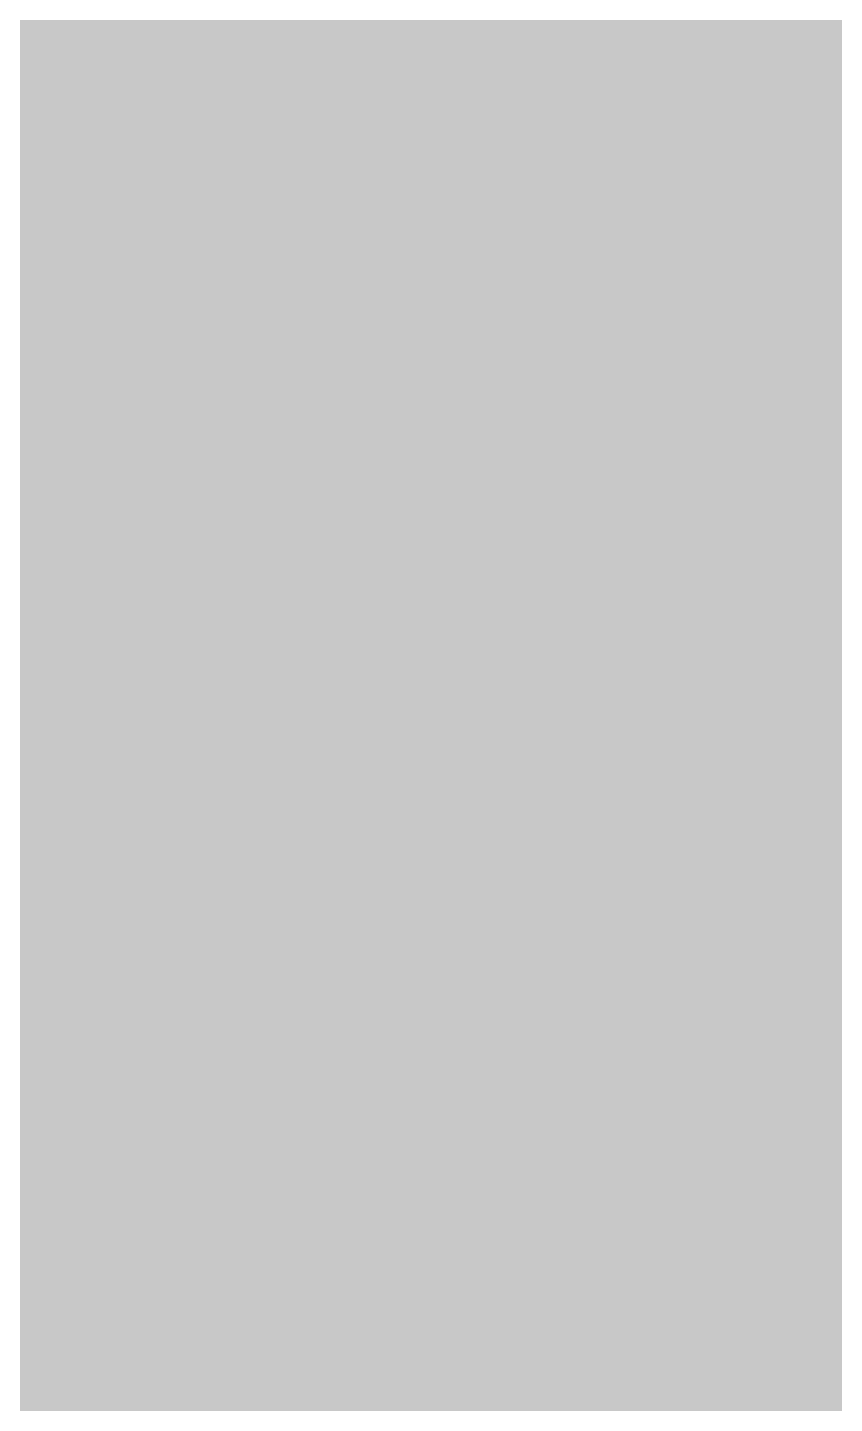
# Model space of a CAD drawing. Header units: millimetres. Extents: x 0 to 212, y 0 to 159.
# Drawn here: x 149.67 to 165.19, y 111.66 to 138.11 of the extents above; entities that cross this region are included whole.
import ezdxf

# ---------------------------------------------------------------- set-up
doc = ezdxf.new("R2010")
doc.units = ezdxf.units.MM

msp = doc.modelspace()

# ---------------------------------------------------------------- hatches: boundary and pattern name
for color, points in [(254, [(14.1633, 0.0536), (13.9878, 0.0533), (13.8125, 0.0559), (13.6373, 0.061), (13.462, 0.0686), (13.2893, 0.0787), (13.114, 0.0914), (12.9413, 0.1041), (12.7686, 0.1219), (12.5959, 0.1397), (12.4231, 0.16), (12.2504, 0.1829), (12.0777, 0.2057), (11.9075, 0.2337), (11.7373, 0.2616), (11.5672, 0.2921), (11.397, 0.3251), (11.2268, 0.3607), (11.0592, 0.3988), (10.8915, 0.4369), (10.7239, 0.4775), (10.5562, 0.5207), (10.3886, 0.5664), (10.2235, 0.6121), (10.0584, 0.6629), (9.8933, 0.7137), (9.7307, 0.7671), (9.5682, 0.8204), (9.4056, 0.8788), (9.2431, 0.9373), (9.083, 0.9982), (8.923, 1.0617), (8.763, 1.1252), (8.6055, 1.1938), (8.4455, 1.2624), (8.2906, 1.331), (8.1331, 1.4046), (7.9781, 1.4783), (7.8232, 1.5545), (7.6708, 1.6332), (7.5184, 1.7145), (7.366, 1.7958), (7.2161, 1.8796), (7.0663, 1.966), (6.919, 2.0523), (6.7716, 2.1438), (6.6243, 2.2352), (6.4795, 2.3266), (6.3348, 2.4232), (6.19, 2.5197), (6.0477, 2.6187), (5.908, 2.7178), (5.7683, 2.8194), (5.6286, 2.9235), (5.4915, 3.0302), (5.3543, 3.1369), (5.2197, 3.2461), (5.0851, 3.3579), (4.953, 3.4722), (4.8209, 3.5865), (4.6914, 3.7033), (4.5644, 3.8202), (4.4348, 3.9395), (4.3104, 4.0615), (4.1859, 4.1859), (4.0615, 4.3104), (3.9395, 4.4348), (3.8202, 4.5618), (3.7033, 4.6914), (3.5865, 4.8209), (3.4722, 4.953), (3.3579, 5.0851), (3.2487, 5.2197), (3.1369, 5.3543), (3.0302, 5.4915), (2.9235, 5.6286), (2.8194, 5.7683), (2.7178, 5.908), (2.6187, 6.0477), (2.5197, 6.19), (2.4232, 6.3348), (2.3266, 6.477), (2.2352, 6.6243), (2.1438, 6.7691), (2.0523, 6.919), (1.966, 7.0663), (1.8796, 7.2161), (1.7958, 7.366), (1.7145, 7.5184), (1.6332, 7.6708), (1.5545, 7.8232), (1.4783, 7.9781), (1.4046, 8.1331), (1.331, 8.2906), (1.2598, 8.4455), (1.1913, 8.603), (1.1252, 8.763), (1.0592, 8.923), (0.9982, 9.083), (0.9373, 9.2431), (0.8763, 9.4056), (0.8204, 9.5682), (0.7645, 9.7307), (0.7112, 9.8933), (0.6604, 10.0584), (0.6121, 10.2235), (0.5639, 10.3911), (0.5207, 10.5562), (0.4775, 10.7239), (0.4343, 10.8915), (0.3962, 11.0592), (0.3607, 11.2268), (0.3251, 11.397), (0.2921, 11.5672), (0.2616, 11.7373), (0.2311, 11.9075), (0.2057, 12.0802), (0.1803, 12.2504), (0.1575, 12.4231), (0.1372, 12.5959), (0.1194, 12.7686), (0.1041, 12.9413), (0.0889, 13.1166), (0.0787, 13.2893), (0.0686, 13.4645), (0.061, 13.6373), (0.0559, 13.8125), (0.0508, 13.9878), (0.0508, 14.163), (0.0522, 144.6925), (0.0508, 144.8664), (0.0559, 145.0416), (0.061, 145.2169), (0.0686, 145.3896), (0.0787, 145.5649), (0.0889, 145.7376), (0.1041, 145.9128), (0.1194, 146.0856), (0.1372, 146.2583), (0.1575, 146.431), (0.1803, 146.6037), (0.2057, 146.7739), (0.2311, 146.9466), (0.2616, 147.1168), (0.2921, 147.287), (0.3251, 147.4572), (0.3607, 147.6248), (0.3962, 147.795), (0.4343, 147.9626), (0.4775, 148.1303), (0.5207, 148.2979), (0.5639, 148.463), (0.6121, 148.6281), (0.6604, 148.7932), (0.7112, 148.9583), (0.7645, 149.1234), (0.8204, 149.286), (0.8763, 149.4485), (0.9373, 149.6111), (0.9982, 149.7711), (1.0592, 149.9311), (1.1252, 150.0911), (1.1913, 150.2486), (1.2598, 150.4061), (1.331, 150.5636), (1.4046, 150.7185), (1.4783, 150.876), (1.5545, 151.0284), (1.6332, 151.1833), (1.7145, 151.3357), (1.7958, 151.4856), (1.8796, 151.638), (1.966, 151.7879), (2.0523, 151.9352), (2.1438, 152.0825), (2.2352, 152.2298), (2.3266, 152.3746), (2.4232, 152.5194), (2.5197, 152.6616), (2.6187, 152.8039), (2.7178, 152.9461), (2.8194, 153.0858), (2.9235, 153.2255), (3.0302, 153.3627), (3.1369, 153.4973), (3.2487, 153.6344), (3.3579, 153.7665), (3.4722, 153.8986), (3.5865, 154.0307), (3.7033, 154.1602), (3.8202, 154.2898), (3.9395, 154.4168), (4.0615, 154.5438), (4.1859, 154.6682), (4.3104, 154.7901), (4.4348, 154.9121), (4.5644, 155.034), (4.6914, 155.1508), (4.8209, 155.2677), (4.953, 155.382), (5.0851, 155.4937), (5.2197, 155.6055), (5.3543, 155.7147), (5.4915, 155.8239), (5.6286, 155.9281), (5.7683, 156.0322), (5.908, 156.1338), (6.0477, 156.2354), (6.19, 156.3345), (6.3348, 156.431), (6.4795, 156.525), (6.6243, 156.6189), (6.7716, 156.7104), (6.919, 156.7993), (7.0663, 156.8882), (7.2161, 156.9745), (7.366, 157.0584), (7.5184, 157.1396), (7.6708, 157.2209), (7.8232, 157.2971), (7.9781, 157.3733), (8.1331, 157.4495), (8.2906, 157.5206), (8.4455, 157.5918), (8.6055, 157.6603), (8.763, 157.7289), (8.923, 157.7924), (9.083, 157.8559), (9.2431, 157.9169), (9.4056, 157.9753), (9.5682, 158.0337), (9.7307, 158.0871), (9.8933, 158.1404), (10.0584, 158.1912), (10.2235, 158.242), (10.3886, 158.2877), (10.5562, 158.3334), (10.7239, 158.3766), (10.8915, 158.4173), (11.0592, 158.4579), (11.2268, 158.4935), (11.397, 158.529), (11.5672, 158.562), (11.7373, 158.5925), (11.9075, 158.6205), (12.0777, 158.6484), (12.2504, 158.6713), (12.4231, 158.6941), (12.5959, 158.7144), (12.7686, 158.7322), (12.9413, 158.75), (13.114, 158.7627), (13.2893, 158.7754), (13.462, 158.7856), (13.6373, 158.7932), (13.8125, 158.7983), (13.9878, 158.8008), (14.163, 158.8033), (197.6078, 158.8036), (197.7822, 158.8008), (197.9574, 158.7983), (198.1327, 158.7932), (198.3054, 158.7856), (198.4807, 158.7754), (198.6534, 158.7627), (198.8287, 158.75), (199.0014, 158.7322), (199.1741, 158.7144), (199.3468, 158.6941), (199.5195, 158.6713), (199.6897, 158.6484), (199.8624, 158.6205), (200.0326, 158.5925), (200.2028, 158.562), (200.373, 158.529), (200.5432, 158.4935), (200.7108, 158.4579), (200.8784, 158.4173), (201.0461, 158.3766), (201.2137, 158.3334), (201.3788, 158.2877), (201.5465, 158.242), (201.7116, 158.1912), (201.8767, 158.1404), (202.0392, 158.0871), (202.2018, 158.0337), (202.3643, 157.9753), (202.5269, 157.9169), (202.6869, 157.8559), (202.8469, 157.7924), (203.007, 157.7289), (203.167, 157.6603), (203.3245, 157.5918), (203.4794, 157.5206), (203.6369, 157.4495), (203.7918, 157.3733), (203.9468, 157.2971), (204.0992, 157.2209), (204.2516, 157.1396), (204.404, 157.0584), (204.5538, 156.9745), (204.7037, 156.8882), (204.8535, 156.7993), (205.0009, 156.7104), (205.1456, 156.6189), (205.293, 156.525), (205.4352, 156.431), (205.58, 156.3345), (205.7222, 156.2354), (205.8619, 156.1338), (206.0016, 156.0322), (206.1413, 155.9281), (206.2785, 155.8239), (206.4156, 155.7147), (206.5503, 155.6055), (206.6849, 155.4937), (206.817, 155.382), (206.949, 155.2677), (207.0786, 155.1508), (207.2081, 155.034), (207.3351, 154.9121), (207.4596, 154.7901), (207.584, 154.6682), (207.7085, 154.5438), (207.8304, 154.4168), (207.9498, 154.2898), (208.0666, 154.1602), (208.1835, 154.0307), (208.2978, 153.8986), (208.4121, 153.7665), (208.5238, 153.6344), (208.6331, 153.4973), (208.7397, 153.3627), (208.8464, 153.2255), (208.9506, 153.0858), (209.0522, 152.9461), (209.1512, 152.8039), (209.2503, 152.6616), (209.3468, 152.5194), (209.4433, 152.3746), (209.5348, 152.2298), (209.6262, 152.0825), (209.7176, 151.9352), (209.804, 151.7879), (209.8904, 151.638), (209.9742, 151.4856), (210.0555, 151.3357), (210.1367, 151.1833), (210.2155, 151.0284), (210.2917, 150.876), (210.3653, 150.7185), (210.439, 150.5636), (210.5076, 150.4061), (210.5762, 150.2486), (210.6447, 150.0911), (210.7082, 149.9311), (210.7717, 149.7711), (210.8327, 149.6111), (210.8911, 149.4485), (210.9495, 149.286), (211.0029, 149.1234), (211.0562, 148.9583), (211.107, 148.7932), (211.1578, 148.6281), (211.2035, 148.463), (211.2493, 148.2979), (211.2924, 148.1303), (211.3331, 147.9626), (211.3712, 147.795), (211.4093, 147.6248), (211.4448, 147.4572), (211.4779, 147.287), (211.5083, 147.1168), (211.5363, 146.9466), (211.5642, 146.7739), (211.5871, 146.6037), (211.6099, 146.431), (211.6303, 146.2583), (211.648, 146.0856), (211.6658, 145.9128), (211.6785, 145.7376), (211.6912, 145.5649), (211.7014, 145.3896), (211.709, 145.2169), (211.7141, 145.0416), (211.7166, 144.8664), (211.7166, 144.6911), (211.7189, 14.1647), (211.7166, 13.9878), (211.7141, 13.8125), (211.709, 13.6373), (211.7014, 13.4645), (211.6912, 13.2893), (211.6785, 13.1166), (211.6658, 12.9413), (211.648, 12.7686), (211.6303, 12.5959), (211.6099, 12.4231), (211.5871, 12.2504), (211.5642, 12.0802), (211.5363, 11.9075), (211.5083, 11.7373), (211.4779, 11.5672), (211.4448, 11.397), (211.4093, 11.2268), (211.3712, 11.0592), (211.3331, 10.8915), (211.2924, 10.7239), (211.2493, 10.5562), (211.2035, 10.3911), (211.1578, 10.2235), (211.107, 10.0584), (211.0562, 9.8933), (211.0029, 9.7307), (210.9495, 9.5682), (210.8911, 9.4056), (210.8327, 9.2431), (210.7717, 9.083), (210.7082, 8.923), (210.6447, 8.763), (210.5762, 8.603), (210.5076, 8.4455), (210.439, 8.2906), (210.3653, 8.1331), (210.2917, 7.9781), (210.2155, 7.8232), (210.1367, 7.6708), (210.0555, 7.5184), (209.9742, 7.366), (209.8904, 7.2161), (209.804, 7.0663), (209.7176, 6.919), (209.6262, 6.7691), (209.5348, 6.6243), (209.4433, 6.477), (209.3468, 6.3348), (209.2503, 6.19), (209.1512, 6.0477), (209.0522, 5.908), (208.9506, 5.7683), (208.8464, 5.6286), (208.7397, 5.4915), (208.6331, 5.3543), (208.5238, 5.2197), (208.4121, 5.0851), (208.2978, 4.953), (208.1835, 4.8209), (208.0666, 4.6914), (207.9498, 4.5618), (207.8304, 4.4348), (207.7085, 4.3104), (207.584, 4.1859), (207.4596, 4.0615), (207.3351, 3.9395), (207.2081, 3.8202), (207.0786, 3.7033), (206.949, 3.5865), (206.817, 3.4722), (206.6849, 3.3579), (206.5503, 3.2461), (206.4156, 3.1369), (206.2785, 3.0302), (206.1413, 2.9235), (206.0016, 2.8194), (205.8619, 2.7178), (205.7222, 2.6187), (205.58, 2.5197), (205.4352, 2.4232), (205.293, 2.3266), (205.1456, 2.2352), (205.0009, 2.1438), (204.8535, 2.0523), (204.7037, 1.966), (204.5538, 1.8796), (204.404, 1.7958), (204.2516, 1.7145), (204.0992, 1.6332), (203.9468, 1.5545), (203.7918, 1.4783), (203.6369, 1.4046), (203.4794, 1.331), (203.3245, 1.2624), (203.167, 1.1938), (203.007, 1.1252), (202.8469, 1.0617), (202.6869, 0.9982), (202.5269, 0.9373), (202.3643, 0.8788), (202.2018, 0.8204), (202.0392, 0.7671), (201.8767, 0.7137), (201.7116, 0.6629), (201.5465, 0.6121), (201.3788, 0.5664), (201.2137, 0.5207), (201.0461, 0.4775), (200.8784, 0.4369), (200.7108, 0.3988), (200.5432, 0.3607), (200.373, 0.3251), (200.2028, 0.2921), (200.0326, 0.2616), (199.8624, 0.2337), (199.6897, 0.2057), (199.5195, 0.1829), (199.3468, 0.16), (199.1741, 0.1397), (199.0014, 0.1219), (198.8287, 0.1041), (198.6534, 0.0914), (198.4807, 0.0787), (198.3054, 0.0686), (198.1327, 0.061), (197.9574, 0.0559), (197.7822, 0.0533), (197.6069, 0.0533)]), (59, [(14.1633, 3.5814), (13.8887, 3.5839), (13.6169, 3.5941), (13.3477, 3.6119), (13.081, 3.6347), (12.8143, 3.6652), (12.5501, 3.7008), (12.2885, 3.7465), (12.0294, 3.7948), (11.7729, 3.8506), (11.5164, 3.9141), (11.2649, 3.9827), (11.016, 4.0564), (10.7671, 4.1351), (10.5232, 4.2215), (10.2819, 4.3129), (10.0432, 4.412), (9.8069, 4.5161), (9.5733, 4.6228), (9.3447, 4.7371), (9.1186, 4.8565), (8.8951, 4.9809), (8.6741, 5.113), (8.4582, 5.2476), (8.2448, 5.3873), (8.0366, 5.5321), (7.8308, 5.682), (7.6276, 5.8369), (7.4295, 5.9969), (7.2365, 6.1595), (7.046, 6.3297), (6.8605, 6.5024), (6.6777, 6.6802), (6.5024, 6.8605), (6.3271, 7.046), (6.1595, 7.2365), (5.9969, 7.432), (5.8369, 7.6302), (5.682, 7.8308), (5.5321, 8.0366), (5.3873, 8.2448), (5.2451, 8.4582), (5.1105, 8.6741), (4.9809, 8.8951), (4.8565, 9.1186), (4.7371, 9.3447), (4.6228, 9.5758), (4.5136, 9.8069), (4.4094, 10.0432), (4.3129, 10.2819), (4.2215, 10.5232), (4.1351, 10.7696), (4.0538, 11.016), (3.9802, 11.2649), (3.9116, 11.5189), (3.8506, 11.7729), (3.7948, 12.0294), (3.744, 12.2911), (3.7008, 12.5527), (3.6627, 12.8143), (3.6322, 13.081), (3.6093, 13.3502), (3.5916, 13.6195), (3.5814, 13.8913), (3.5789, 14.163), (3.58, 144.6925), (3.5814, 144.9654), (3.5916, 145.2347), (3.6093, 145.5064), (3.6322, 145.7731), (3.6627, 146.0398), (3.7008, 146.304), (3.744, 146.5656), (3.7948, 146.8247), (3.8506, 147.0812), (3.9116, 147.3352), (3.9802, 147.5892), (4.0538, 147.8382), (4.1351, 148.0845), (4.2215, 148.3309), (4.3129, 148.5722), (4.4094, 148.811), (4.5136, 149.0472), (4.6228, 149.2783), (4.7371, 149.5095), (4.8565, 149.7355), (4.9809, 149.9591), (5.1105, 150.1775), (5.2451, 150.3959), (5.3873, 150.6093), (5.5321, 150.8176), (5.682, 151.0233), (5.8369, 151.224), (5.9969, 151.4221), (6.1595, 151.6177), (6.3271, 151.8056), (6.5024, 151.9936), (6.6777, 152.1739), (6.8605, 152.3517), (7.046, 152.5245), (7.2365, 152.6946), (7.4295, 152.8572), (7.6276, 153.0172), (7.8308, 153.1722), (8.0366, 153.322), (8.2448, 153.4668), (8.4582, 153.6065), (8.6741, 153.7411), (8.8951, 153.8732), (9.1186, 153.9977), (9.3447, 154.117), (9.5733, 154.2313), (9.8069, 154.3406), (10.0432, 154.4422), (10.2819, 154.5412), (10.5232, 154.6327), (10.7671, 154.719), (11.016, 154.7978), (11.2649, 154.874), (11.5164, 154.9425), (11.7729, 155.0035), (12.0294, 155.0594), (12.2885, 155.1102), (12.5501, 155.1534), (12.8143, 155.1889), (13.081, 155.2194), (13.3477, 155.2448), (13.6169, 155.26), (13.8887, 155.2702), (14.163, 155.2753), (197.6078, 155.2758), (197.8787, 155.2702), (198.1505, 155.26), (198.4197, 155.2448), (198.689, 155.2194), (198.9557, 155.1889), (199.2173, 155.1534), (199.4789, 155.1102), (199.7405, 155.0594), (199.9971, 155.0035), (200.2511, 154.9425), (200.5051, 154.874), (200.754, 154.7978), (201.0004, 154.719), (201.2467, 154.6327), (201.488, 154.5412), (201.7268, 154.4422), (201.963, 154.3406), (202.1942, 154.2313), (202.4253, 154.117), (202.6514, 153.9977), (202.8749, 153.8732), (203.0959, 153.7411), (203.3118, 153.6065), (203.5251, 153.4668), (203.7334, 153.322), (203.9391, 153.1722), (204.1398, 153.0172), (204.3379, 152.8572), (204.5335, 152.6946), (204.724, 152.5245), (204.9094, 152.3517), (205.0898, 152.1739), (205.2676, 151.9936), (205.4403, 151.8056), (205.6105, 151.6177), (205.773, 151.4221), (205.933, 151.224), (206.088, 151.0233), (206.2378, 150.8176), (206.3826, 150.6093), (206.5223, 150.3959), (206.6569, 150.1775), (206.789, 149.9591), (206.9135, 149.7355), (207.0329, 149.5095), (207.1472, 149.2783), (207.2538, 149.0472), (207.358, 148.811), (207.457, 148.5722), (207.5485, 148.3309), (207.6348, 148.0845), (207.7136, 147.8382), (207.7872, 147.5892), (207.8558, 147.3352), (207.9193, 147.0812), (207.9752, 146.8247), (208.0235, 146.5656), (208.0692, 146.304), (208.1047, 146.0398), (208.1352, 145.7731), (208.1581, 145.5064), (208.1759, 145.2347), (208.186, 144.9654), (208.1911, 144.6911), (208.1911, 14.1647), (208.186, 13.8913), (208.1759, 13.6195), (208.1581, 13.3502), (208.1352, 13.081), (208.1047, 12.8143), (208.0692, 12.5527), (208.0235, 12.2911), (207.9752, 12.0294), (207.9193, 11.7729), (207.8558, 11.5189), (207.7872, 11.2649), (207.7136, 11.016), (207.6348, 10.7696), (207.5485, 10.5232), (207.457, 10.2819), (207.358, 10.0432), (207.2538, 9.8069), (207.1472, 9.5758), (207.0329, 9.3447), (206.9135, 9.1186), (206.789, 8.8951), (206.6569, 8.6741), (206.5223, 8.4582), (206.3826, 8.2448), (206.2378, 8.0366), (206.088, 7.8308), (205.933, 7.6302), (205.773, 7.432), (205.6105, 7.2365), (205.4403, 7.046), (205.2676, 6.8605), (205.0898, 6.6802), (204.9094, 6.5024), (204.724, 6.3297), (204.5335, 6.1595), (204.3379, 5.9969), (204.1398, 5.8369), (203.9391, 5.682), (203.7334, 5.5321), (203.5251, 5.3873), (203.3118, 5.2476), (203.0959, 5.113), (202.8749, 4.9809), (202.6514, 4.8565), (202.4253, 4.7371), (202.1942, 4.6228), (201.963, 4.5161), (201.7268, 4.412), (201.488, 4.3129), (201.2467, 4.2215), (201.0004, 4.1351), (200.754, 4.0564), (200.5051, 3.9827), (200.2511, 3.9141), (199.9971, 3.8506), (199.7405, 3.7948), (199.4789, 3.7465), (199.2173, 3.7008), (198.9557, 3.6652), (198.689, 3.6347), (198.4197, 3.6119), (198.1505, 3.5941), (197.8787, 3.5839), (197.6069, 3.5789)]), (254, [(14.1633, 8.8731), (14.0259, 8.8748), (13.8887, 8.8798), (13.7541, 8.8875), (13.622, 8.9002), (13.4874, 8.9154), (13.3553, 8.9332), (13.2258, 8.9535), (13.0962, 8.9789), (12.9667, 9.0068), (12.8397, 9.0373), (12.7127, 9.0729), (12.5882, 9.1084), (12.4663, 9.1491), (12.3419, 9.1923), (12.2225, 9.238), (12.1031, 9.2888), (11.9837, 9.3396), (11.8694, 9.3929), (11.7526, 9.4513), (11.6408, 9.5098), (11.5291, 9.5733), (11.4198, 9.6368), (11.3106, 9.7053), (11.2039, 9.7765), (11.0998, 9.8476), (10.9957, 9.9238), (10.8966, 10), (10.7975, 10.0787), (10.6985, 10.1625), (10.6045, 10.2464), (10.5105, 10.3327), (10.4216, 10.4216), (10.3327, 10.5131), (10.2464, 10.6045), (10.16, 10.701), (10.0787, 10.7975), (10, 10.8966), (9.9212, 10.9982), (9.8476, 11.0998), (9.7739, 11.2039), (9.7053, 11.3106), (9.6368, 11.4198), (9.5707, 11.5291), (9.5098, 11.6408), (9.4488, 11.7551), (9.3929, 11.8694), (9.337, 11.9863), (9.2862, 12.1031), (9.238, 12.2225), (9.1923, 12.3444), (9.1491, 12.4663), (9.1084, 12.5908), (9.0703, 12.7152), (9.0373, 12.8397), (9.0068, 12.9692), (8.9789, 13.0962), (8.9535, 13.2258), (8.9306, 13.3579), (8.9129, 13.4899), (8.8976, 13.622), (8.8849, 13.7566), (8.8773, 13.8913), (8.8722, 14.0259), (8.8697, 14.163), (8.8717, 144.6925), (8.8722, 144.8283), (8.8773, 144.9629), (8.8849, 145.0975), (8.8976, 145.2321), (8.9129, 145.3642), (8.9306, 145.4963), (8.9535, 145.6284), (8.9789, 145.7579), (9.0068, 145.8849), (9.0373, 146.0144), (9.0703, 146.1389), (9.1084, 146.2634), (9.1491, 146.3878), (9.1923, 146.5097), (9.238, 146.6317), (9.2862, 146.751), (9.337, 146.8679), (9.3929, 146.9847), (9.4488, 147.099), (9.5098, 147.2133), (9.5707, 147.3251), (9.6368, 147.4343), (9.7053, 147.5435), (9.7739, 147.6502), (9.8476, 147.7543), (9.9212, 147.8559), (10, 147.9575), (10.0787, 148.0566), (10.16, 148.1531), (10.2464, 148.2496), (10.3327, 148.3411), (10.4216, 148.4325), (10.5105, 148.5214), (10.6045, 148.6078), (10.6985, 148.6916), (10.7975, 148.7754), (10.8966, 148.8542), (10.9957, 148.9304), (11.0998, 149.0066), (11.2039, 149.0777), (11.3106, 149.1488), (11.4198, 149.2174), (11.5291, 149.2809), (11.6408, 149.3444), (11.7526, 149.4028), (11.8694, 149.4612), (11.9837, 149.5146), (12.1031, 149.5679), (12.2225, 149.6162), (12.3419, 149.6619), (12.4663, 149.7051), (12.5882, 149.7457), (12.7127, 149.7813), (12.8397, 149.8168), (12.9667, 149.8473), (13.0962, 149.8752), (13.2258, 149.9006), (13.3553, 149.921), (13.4874, 149.9413), (13.622, 149.9565), (13.7541, 149.9667), (13.8887, 149.9768), (14.0259, 149.9819), (14.163, 149.9819), (197.6078, 149.9842), (197.7441, 149.9819), (197.8787, 149.9768), (198.0133, 149.9667), (198.1479, 149.9565), (198.28, 149.9413), (198.4121, 149.921), (198.5442, 149.9006), (198.6737, 149.8752), (198.8007, 149.8473), (198.9303, 149.8168), (199.0547, 149.7813), (199.1792, 149.7457), (199.3036, 149.7051), (199.4256, 149.6619), (199.5475, 149.6162), (199.6669, 149.5679), (199.7837, 149.5146), (199.9005, 149.4612), (200.0148, 149.4028), (200.1291, 149.3444), (200.2409, 149.2809), (200.3501, 149.2174), (200.4593, 149.1488), (200.566, 149.0777), (200.6702, 149.0066), (200.7718, 148.9304), (200.8734, 148.8542), (200.9724, 148.7754), (201.0689, 148.6916), (201.1655, 148.6078), (201.2569, 148.5214), (201.3483, 148.4325), (201.4372, 148.3411), (201.5236, 148.2496), (201.6074, 148.1531), (201.6912, 148.0566), (201.77, 147.9575), (201.8462, 147.8559), (201.9224, 147.7543), (201.9935, 147.6502), (202.0646, 147.5435), (202.1332, 147.4343), (202.1967, 147.3251), (202.2602, 147.2133), (202.3186, 147.099), (202.377, 146.9847), (202.4304, 146.8679), (202.4812, 146.751), (202.532, 146.6317), (202.5777, 146.5097), (202.6209, 146.3878), (202.6615, 146.2634), (202.6971, 146.1389), (202.7326, 146.0144), (202.7631, 145.8849), (202.7911, 145.7579), (202.8165, 145.6284), (202.8368, 145.4963), (202.8546, 145.3642), (202.8698, 145.2321), (202.8825, 145.0975), (202.8901, 144.9629), (202.8952, 144.8283), (202.8977, 144.6911), (202.8994, 14.1647), (202.8952, 14.0259), (202.8901, 13.8913), (202.8825, 13.7566), (202.8698, 13.622), (202.8546, 13.4899), (202.8368, 13.3579), (202.8165, 13.2258), (202.7911, 13.0962), (202.7631, 12.9692), (202.7326, 12.8397), (202.6971, 12.7152), (202.6615, 12.5908), (202.6209, 12.4663), (202.5777, 12.3444), (202.532, 12.2225), (202.4812, 12.1031), (202.4304, 11.9863), (202.377, 11.8694), (202.3186, 11.7551), (202.2602, 11.6408), (202.1967, 11.5291), (202.1332, 11.4198), (202.0646, 11.3106), (201.9935, 11.2039), (201.9224, 11.0998), (201.8462, 10.9982), (201.77, 10.8966), (201.6912, 10.7975), (201.6074, 10.701), (201.5236, 10.6045), (201.4372, 10.5131), (201.3483, 10.4216), (201.2569, 10.3327), (201.1655, 10.2464), (201.0689, 10.1625), (200.9724, 10.0787), (200.8734, 10), (200.7718, 9.9238), (200.6702, 9.8476), (200.566, 9.7765), (200.4593, 9.7053), (200.3501, 9.6368), (200.2409, 9.5733), (200.1291, 9.5098), (200.0148, 9.4513), (199.9005, 9.3929), (199.7837, 9.3396), (199.6669, 9.2888), (199.5475, 9.238), (199.4256, 9.1923), (199.3036, 9.1491), (199.1792, 9.1084), (199.0547, 9.0729), (198.9303, 9.0373), (198.8007, 9.0068), (198.6737, 8.9789), (198.5442, 8.9535), (198.4121, 8.9332), (198.28, 8.9154), (198.1479, 8.9002), (198.0133, 8.8875), (197.8787, 8.8798), (197.7441, 8.8748), (197.6069, 8.8722)])]:
    msp.add_hatch(color=color).paths.add_polyline_path(points)
h = msp.add_hatch(color=59)
edge = h.paths.add_edge_path()
edge.add_line((150.3193, 121.726), (150.3197, 121.3942))
edge.add_line((150.3197, 121.3942), (150.3248, 121.0716))
edge.add_line((150.3248, 121.0716), (150.3324, 120.7567))
edge.add_line((150.3324, 120.7567), (150.3426, 120.4468))
edge.add_line((150.3426, 120.4468), (150.3553, 120.1471))
edge.add_line((150.3553, 120.1471), (150.3705, 119.8524))
edge.add_line((150.3705, 119.8524), (150.3883, 119.5654))
edge.add_line((150.3883, 119.5654), (150.4112, 119.286))
edge.add_line((150.4112, 119.286), (150.434, 119.0142))
edge.add_line((150.434, 119.0142), (150.462, 118.7475))
edge.add_line((150.462, 118.7475), (150.4925, 118.4885))
edge.add_line((150.4925, 118.4885), (150.5229, 118.2345))
edge.add_line((150.5229, 118.2345), (150.5585, 117.9906))
edge.add_line((150.5585, 117.9906), (150.5966, 117.7493))
edge.add_line((150.5966, 117.7493), (150.6372, 117.5182))
edge.add_line((150.6372, 117.5182), (150.6804, 117.2921))
edge.add_line((150.6804, 117.2921), (150.7261, 117.0711))
edge.add_line((150.7261, 117.0711), (150.7744, 116.8578))
edge.add_line((150.7744, 116.8578), (150.8227, 116.6495))
edge.add_line((150.8227, 116.6495), (150.876, 116.4488))
edge.add_line((150.876, 116.4488), (150.9319, 116.2533))
edge.add_line((150.9319, 116.2533), (150.9903, 116.0628))
edge.add_line((150.9903, 116.0628), (151.0513, 115.8799))
edge.add_line((151.0513, 115.8799), (151.1148, 115.7021))
edge.add_line((151.1148, 115.7021), (151.1783, 115.5319))
edge.add_line((151.1783, 115.5319), (151.2468, 115.3643))
edge.add_line((151.2468, 115.3643), (151.318, 115.2042))
edge.add_line((151.318, 115.2042), (151.3891, 115.0493))
edge.add_line((151.3891, 115.0493), (151.4653, 114.8994))
edge.add_line((151.4653, 114.8994), (151.5415, 114.7572))
edge.add_line((151.5415, 114.7572), (151.6202, 114.6175))
edge.add_line((151.6202, 114.6175), (151.7015, 114.4854))
edge.add_line((151.7015, 114.4854), (151.7853, 114.3559))
edge.add_line((151.7853, 114.3559), (151.8717, 114.234))
edge.add_line((151.8717, 114.234), (151.9606, 114.1146))
edge.add_line((151.9606, 114.1146), (152.0495, 114.0028))
edge.add_line((152.0495, 114.0028), (152.1435, 113.8961))
edge.add_line((152.1435, 113.8961), (152.2374, 113.792))
edge.add_line((152.2374, 113.792), (152.334, 113.6929))
edge.add_line((152.334, 113.6929), (152.433, 113.6015))
edge.add_line((152.433, 113.6015), (152.5346, 113.5126))
edge.add_line((152.5346, 113.5126), (152.6362, 113.4262))
edge.add_line((152.6362, 113.4262), (152.7404, 113.3475))
edge.add_line((152.7404, 113.3475), (152.847, 113.2713))
edge.add_line((152.847, 113.2713), (152.9563, 113.2002))
edge.add_line((152.9563, 113.2002), (153.068, 113.1341))
edge.add_line((153.068, 113.1341), (153.1798, 113.0732))
edge.add_line((153.1798, 113.0732), (153.2941, 113.0148))
edge.add_line((153.2941, 113.0148), (153.4109, 112.9589))
edge.add_line((153.4109, 112.9589), (153.5278, 112.9106))
edge.add_line((153.5278, 112.9106), (153.6471, 112.8624))
edge.add_line((153.6471, 112.8624), (153.7691, 112.8217))
edge.add_line((153.7691, 112.8217), (153.8935, 112.7836))
edge.add_line((153.8935, 112.7836), (154.018, 112.7481))
edge.add_line((154.018, 112.7481), (154.145, 112.7176))
edge.add_line((154.145, 112.7176), (154.2745, 112.6896))
edge.add_line((154.2745, 112.6896), (154.4041, 112.6642))
edge.add_line((154.4041, 112.6642), (154.5361, 112.6439))
edge.add_line((154.5361, 112.6439), (154.6708, 112.6261))
edge.add_line((154.6708, 112.6261), (154.8054, 112.6134))
edge.add_line((154.8054, 112.6134), (154.9425, 112.6033))
edge.add_line((154.9425, 112.6033), (155.0797, 112.5957))
edge.add_line((155.0797, 112.5957), (155.2194, 112.5906))
edge.add_line((155.2194, 112.5906), (155.3616, 112.588))
edge.add_line((155.3616, 112.588), (155.4658, 112.588))
edge.add_line((155.4658, 112.588), (155.5699, 112.5906))
edge.add_line((155.5699, 112.5906), (155.6715, 112.5957))
edge.add_line((155.6715, 112.5957), (155.7731, 112.6007))
edge.add_line((155.7731, 112.6007), (155.8722, 112.6058))
edge.add_line((155.8722, 112.6058), (155.9712, 112.616))
edge.add_line((155.9712, 112.616), (156.0652, 112.6236))
edge.add_line((156.0652, 112.6236), (156.1617, 112.6338))
edge.add_line((156.1617, 112.6338), (156.2557, 112.6465))
edge.add_line((156.2557, 112.6465), (156.3472, 112.6617))
edge.add_line((156.3472, 112.6617), (156.4386, 112.6744))
edge.add_line((156.4386, 112.6744), (156.5275, 112.6922))
edge.add_line((156.5275, 112.6922), (156.6164, 112.71))
edge.add_line((156.6164, 112.71), (156.7028, 112.7277))
edge.add_line((156.7028, 112.7277), (156.7866, 112.7481))
edge.add_line((156.7866, 112.7481), (156.8704, 112.7684))
edge.add_line((156.8704, 112.7684), (156.9542, 112.7912))
edge.add_line((156.9542, 112.7912), (157.0355, 112.8166))
edge.add_line((157.0355, 112.8166), (157.1142, 112.8395))
edge.add_line((157.1142, 112.8395), (157.193, 112.8674))
edge.add_line((157.193, 112.8674), (157.2717, 112.8928))
edge.add_line((157.2717, 112.8928), (157.3479, 112.9233))
edge.add_line((157.3479, 112.9233), (157.4216, 112.9513))
edge.add_line((157.4216, 112.9513), (157.4978, 112.9817))
edge.add_line((157.4978, 112.9817), (157.5689, 113.0148))
edge.add_line((157.5689, 113.0148), (157.64, 113.0478))
edge.add_line((157.64, 113.0478), (157.7111, 113.0808))
edge.add_line((157.7111, 113.0808), (157.7797, 113.1164))
edge.add_line((157.7797, 113.1164), (157.8483, 113.1519))
edge.add_line((157.8483, 113.1519), (157.9143, 113.19))
edge.add_line((157.9143, 113.19), (157.9804, 113.2281))
edge.add_line((157.9804, 113.2281), (158.0439, 113.2662))
edge.add_line((158.0439, 113.2662), (158.1074, 113.3069))
edge.add_line((158.1074, 113.3069), (158.1683, 113.3475))
edge.add_line((158.1683, 113.3475), (158.2293, 113.3907))
edge.add_line((158.2293, 113.3907), (158.2903, 113.4339))
edge.add_line((158.2903, 113.4339), (158.3487, 113.477))
edge.add_line((158.3487, 113.477), (158.4046, 113.5228))
edge.add_line((158.4046, 113.5228), (158.463, 113.5685))
edge.add_line((158.463, 113.5685), (158.5163, 113.6142))
edge.add_line((158.5163, 113.6142), (158.5722, 113.6625))
edge.add_line((158.5722, 113.6625), (158.6255, 113.7107))
edge.add_line((158.6255, 113.7107), (158.6763, 113.759))
edge.add_line((158.6763, 113.759), (158.7297, 113.8098))
edge.add_line((158.7297, 113.8098), (158.7805, 113.8606))
edge.add_line((158.7805, 113.8606), (158.8287, 113.9114))
edge.add_line((158.8287, 113.9114), (158.877, 113.9647))
edge.add_line((158.877, 113.9647), (158.9253, 114.0155))
edge.add_line((158.9253, 114.0155), (158.971, 114.0714))
edge.add_line((158.971, 114.0714), (159.0167, 114.1247))
edge.add_line((159.0167, 114.1247), (159.0599, 114.1806))
edge.add_line((159.0599, 114.1806), (159.1056, 114.2365))
edge.add_line((159.1056, 114.2365), (159.1462, 114.2924))
edge.add_line((159.1462, 114.2924), (159.1894, 114.3483))
edge.add_line((159.1894, 114.3483), (159.2301, 114.4067))
edge.add_line((159.2301, 114.4067), (159.2707, 114.4651))
edge.add_line((159.2707, 114.4651), (159.3088, 114.5235))
edge.add_line((159.3088, 114.5235), (159.3469, 114.5845))
edge.add_line((159.3469, 114.5845), (159.385, 114.6429))
edge.add_line((159.385, 114.6429), (159.4231, 114.7039))
edge.add_line((159.4231, 114.7039), (159.4587, 114.7648))
edge.add_line((159.4587, 114.7648), (159.4917, 114.8258))
edge.add_line((159.4917, 114.8258), (159.5272, 114.8893))
edge.add_line((159.5272, 114.8893), (159.5603, 114.9528))
edge.add_line((159.5603, 114.9528), (160.1611, 112.9425))
edge.add_line((160.1611, 112.9425), (162.5244, 112.9425))
edge.add_line((162.5244, 112.9425), (162.5244, 137.6355))
edge.add_line((162.5244, 137.6355), (159.1028, 137.6355))
edge.add_line((159.1028, 137.6355), (159.1028, 131.0044))
edge.add_line((159.1028, 131.0044), (159.065, 131.0208))
edge.add_line((159.065, 131.0208), (159.0294, 131.0386))
edge.add_line((159.0294, 131.0386), (158.9913, 131.0564))
edge.add_line((158.9913, 131.0564), (158.9557, 131.0742))
edge.add_line((158.9557, 131.0742), (158.9176, 131.0919))
edge.add_line((158.9176, 131.0919), (158.8795, 131.1072))
edge.add_line((158.8795, 131.1072), (158.844, 131.125))
edge.add_line((158.844, 131.125), (158.8059, 131.1402))
edge.add_line((158.8059, 131.1402), (158.7678, 131.158))
edge.add_line((158.7678, 131.158), (158.7297, 131.1732))
edge.add_line((158.7297, 131.1732), (158.6916, 131.1885))
edge.add_line((158.6916, 131.1885), (158.6535, 131.2062))
edge.add_line((158.6535, 131.2062), (158.6154, 131.2215))
edge.add_line((158.6154, 131.2215), (158.5773, 131.2367))
edge.add_line((158.5773, 131.2367), (158.5392, 131.252))
edge.add_line((158.5392, 131.252), (158.5011, 131.2647))
edge.add_line((158.5011, 131.2647), (158.4604, 131.2799))
edge.add_line((158.4604, 131.2799), (158.4223, 131.2951))
edge.add_line((158.4223, 131.2951), (158.3842, 131.3078))
edge.add_line((158.3842, 131.3078), (158.3436, 131.3205))
edge.add_line((158.3436, 131.3205), (158.3055, 131.3358))
edge.add_line((158.3055, 131.3358), (158.2649, 131.3485))
edge.add_line((158.2649, 131.3485), (158.2268, 131.3612))
edge.add_line((158.2268, 131.3612), (158.1861, 131.3739))
edge.add_line((158.1861, 131.3739), (158.1455, 131.3866))
edge.add_line((158.1455, 131.3866), (158.1048, 131.3993))
edge.add_line((158.1048, 131.3993), (158.0667, 131.4094))
edge.add_line((158.0667, 131.4094), (158.0261, 131.4221))
edge.add_line((158.0261, 131.4221), (157.9855, 131.4323))
edge.add_line((157.9855, 131.4323), (157.9448, 131.445))
edge.add_line((157.9448, 131.445), (157.9042, 131.4552))
edge.add_line((157.9042, 131.4552), (157.8635, 131.4653))
edge.add_line((157.8635, 131.4653), (157.8229, 131.4755))
edge.add_line((157.8229, 131.4755), (157.7797, 131.4856))
edge.add_line((157.7797, 131.4856), (157.7391, 131.4958))
edge.add_line((157.7391, 131.4958), (157.6984, 131.5034))
edge.add_line((157.6984, 131.5034), (157.6578, 131.5136))
edge.add_line((157.6578, 131.5136), (157.6146, 131.5212))
edge.add_line((157.6146, 131.5212), (157.574, 131.5314))
edge.add_line((157.574, 131.5314), (157.5308, 131.539))
edge.add_line((157.5308, 131.539), (157.4902, 131.5466))
edge.add_line((157.4902, 131.5466), (157.447, 131.5542))
edge.add_line((157.447, 131.5542), (157.4038, 131.5618))
edge.add_line((157.4038, 131.5618), (157.3632, 131.5669))
edge.add_line((157.3632, 131.5669), (157.32, 131.5745))
edge.add_line((157.32, 131.5745), (157.2768, 131.5796))
edge.add_line((157.2768, 131.5796), (157.2336, 131.5872))
edge.add_line((157.2336, 131.5872), (157.193, 131.5923))
edge.add_line((157.193, 131.5923), (157.1498, 131.5974))
edge.add_line((157.1498, 131.5974), (157.1066, 131.6025))
edge.add_line((157.1066, 131.6025), (157.0634, 131.6076))
edge.add_line((157.0634, 131.6076), (157.0203, 131.6126))
edge.add_line((157.0203, 131.6126), (156.9771, 131.6152))
edge.add_line((156.9771, 131.6152), (156.9339, 131.6203))
edge.add_line((156.9339, 131.6203), (156.8882, 131.6228))
edge.add_line((156.8882, 131.6228), (156.845, 131.6253))
edge.add_line((156.845, 131.6253), (156.8018, 131.6279))
edge.add_line((156.8018, 131.6279), (156.7586, 131.6304))
edge.add_line((156.7586, 131.6304), (156.7129, 131.633))
edge.add_line((156.7129, 131.633), (156.6697, 131.633))
edge.add_line((156.6697, 131.633), (156.624, 131.6355))
edge.add_line((156.624, 131.6355), (156.5808, 131.6355))
edge.add_line((156.5808, 131.6355), (156.5351, 131.638))
edge.add_line((156.5351, 131.638), (156.4919, 131.638))
edge.add_line((156.4919, 131.638), (156.3141, 131.6355))
edge.add_line((156.3141, 131.6355), (156.1389, 131.6279))
edge.add_line((156.1389, 131.6279), (155.9662, 131.6177))
edge.add_line((155.9662, 131.6177), (155.7934, 131.605))
edge.add_line((155.7934, 131.605), (155.6258, 131.5872))
edge.add_line((155.6258, 131.5872), (155.4582, 131.5644))
edge.add_line((155.4582, 131.5644), (155.2956, 131.5364))
edge.add_line((155.2956, 131.5364), (155.133, 131.506))
edge.add_line((155.133, 131.506), (154.973, 131.4704))
edge.add_line((154.973, 131.4704), (154.8155, 131.4323))
edge.add_line((154.8155, 131.4323), (154.6606, 131.3866))
edge.add_line((154.6606, 131.3866), (154.5082, 131.3383))
edge.add_line((154.5082, 131.3383), (154.3558, 131.285))
edge.add_line((154.3558, 131.285), (154.2085, 131.2291))
edge.add_line((154.2085, 131.2291), (154.0637, 131.1656))
edge.add_line((154.0637, 131.1656), (153.9189, 131.0996))
edge.add_line((153.9189, 131.0996), (153.7792, 131.0284))
edge.add_line((153.7792, 131.0284), (153.6395, 130.9522))
edge.add_line((153.6395, 130.9522), (153.5049, 130.8735))
edge.add_line((153.5049, 130.8735), (153.3703, 130.7871))
edge.add_line((153.3703, 130.7871), (153.2407, 130.6982))
edge.add_line((153.2407, 130.6982), (153.1112, 130.6017))
edge.add_line((153.1112, 130.6017), (152.9867, 130.5027))
edge.add_line((152.9867, 130.5027), (152.8648, 130.3985))
edge.add_line((152.8648, 130.3985), (152.7429, 130.2893))
edge.add_line((152.7429, 130.2893), (152.6261, 130.175))
edge.add_line((152.6261, 130.175), (152.5118, 130.0531))
edge.add_line((152.5118, 130.0531), (152.3975, 129.9286))
edge.add_line((152.3975, 129.9286), (152.2882, 129.7991))
edge.add_line((152.2882, 129.7991), (152.1816, 129.6645))
edge.add_line((152.1816, 129.6645), (152.0774, 129.5248))
edge.add_line((152.0774, 129.5248), (151.9758, 129.38))
edge.add_line((151.9758, 129.38), (151.8768, 129.2276))
edge.add_line((151.8768, 129.2276), (151.7802, 129.0726))
edge.add_line((151.7802, 129.0726), (151.6888, 128.9126))
edge.add_line((151.6888, 128.9126), (151.5974, 128.745))
edge.add_line((151.5974, 128.745), (151.511, 128.5723))
edge.add_line((151.511, 128.5723), (151.4272, 128.3945))
edge.add_line((151.4272, 128.3945), (151.3459, 128.2116))
edge.add_line((151.3459, 128.2116), (151.2672, 128.0236))
edge.add_line((151.2672, 128.0236), (151.191, 127.828))
edge.add_line((151.191, 127.828), (151.1198, 127.6299))
edge.add_line((151.1198, 127.6299), (151.0487, 127.4242))
edge.add_line((151.0487, 127.4242), (150.9827, 127.2134))
edge.add_line((150.9827, 127.2134), (150.9192, 126.9949))
edge.add_line((150.9192, 126.9949), (150.8582, 126.7714))
edge.add_line((150.8582, 126.7714), (150.8023, 126.5428))
edge.add_line((150.8023, 126.5428), (150.7465, 126.3091))
edge.add_line((150.7465, 126.3091), (150.6957, 126.0678))
edge.add_line((150.6957, 126.0678), (150.6474, 125.8214))
edge.add_line((150.6474, 125.8214), (150.6017, 125.57))
edge.add_line((150.6017, 125.57), (150.561, 125.3109))
edge.add_line((150.561, 125.3109), (150.5229, 125.0467))
edge.add_line((150.5229, 125.0467), (150.4874, 124.7775))
edge.add_line((150.4874, 124.7775), (150.4569, 124.5006))
edge.add_line((150.4569, 124.5006), (150.4264, 124.2162))
edge.add_line((150.4264, 124.2162), (150.401, 123.9266))
edge.add_line((150.401, 123.9266), (150.3807, 123.632))
edge.add_line((150.3807, 123.632), (150.3604, 123.3297))
edge.add_line((150.3604, 123.3297), (150.3451, 123.0224))
edge.add_line((150.3451, 123.0224), (150.3324, 122.7074))
edge.add_line((150.3324, 122.7074), (150.3248, 122.3874))
edge.add_line((150.3248, 122.3874), (150.3197, 122.0597))
edge.add_line((150.3197, 122.0597), (150.3172, 121.7244))
edge = h.paths.add_edge_path(flags=16)
edge.add_line((156.421, 115.4462), (156.3319, 115.4455))
edge.add_line((156.3319, 115.4455), (156.2456, 115.4481))
edge.add_line((156.2456, 115.4481), (156.1592, 115.4532))
edge.add_line((156.1592, 115.4532), (156.0779, 115.4608))
edge.add_line((156.0779, 115.4608), (155.9966, 115.4684))
edge.add_line((155.9966, 115.4684), (155.9154, 115.4786))
edge.add_line((155.9154, 115.4786), (155.8392, 115.4913))
edge.add_line((155.8392, 115.4913), (155.763, 115.5065))
edge.add_line((155.763, 115.5065), (155.6868, 115.5217))
edge.add_line((155.6868, 115.5217), (155.6156, 115.5421))
edge.add_line((155.6156, 115.5421), (155.5445, 115.5624))
edge.add_line((155.5445, 115.5624), (155.4759, 115.5878))
edge.add_line((155.4759, 115.5878), (155.4074, 115.6132))
edge.add_line((155.4074, 115.6132), (155.3413, 115.6411))
edge.add_line((155.3413, 115.6411), (155.2778, 115.6716))
edge.add_line((155.2778, 115.6716), (155.2143, 115.7072))
edge.add_line((155.2143, 115.7072), (155.1534, 115.7427))
edge.add_line((155.1534, 115.7427), (155.0924, 115.7808))
edge.add_line((155.0924, 115.7808), (155.0365, 115.824))
edge.add_line((155.0365, 115.824), (154.9781, 115.8672))
edge.add_line((154.9781, 115.8672), (154.9248, 115.9154))
edge.add_line((154.9248, 115.9154), (154.8714, 115.9637))
edge.add_line((154.8714, 115.9637), (154.8181, 116.017))
edge.add_line((154.8181, 116.017), (154.7673, 116.0729))
edge.add_line((154.7673, 116.0729), (154.719, 116.1339))
edge.add_line((154.719, 116.1339), (154.6733, 116.1948))
edge.add_line((154.6733, 116.1948), (154.6276, 116.2609))
edge.add_line((154.6276, 116.2609), (154.5819, 116.3295))
edge.add_line((154.5819, 116.3295), (154.5387, 116.4006))
edge.add_line((154.5387, 116.4006), (154.498, 116.4768))
edge.add_line((154.498, 116.4768), (154.4574, 116.553))
edge.add_line((154.4574, 116.553), (154.4193, 116.6368))
edge.add_line((154.4193, 116.6368), (154.3812, 116.7206))
edge.add_line((154.3812, 116.7206), (154.3456, 116.8095))
edge.add_line((154.3456, 116.8095), (154.3101, 116.9035))
edge.add_line((154.3101, 116.9035), (154.2771, 116.9975))
edge.add_line((154.2771, 116.9975), (154.2466, 117.0991))
edge.add_line((154.2466, 117.0991), (154.2161, 117.2007))
edge.add_line((154.2161, 117.2007), (154.1856, 117.3074))
edge.add_line((154.1856, 117.3074), (154.1577, 117.4191))
edge.add_line((154.1577, 117.4191), (154.1323, 117.5334))
edge.add_line((154.1323, 117.5334), (154.1069, 117.6528))
edge.add_line((154.1069, 117.6528), (154.0815, 117.7773))
edge.add_line((154.0815, 117.7773), (154.0586, 117.9017))
edge.add_line((154.0586, 117.9017), (154.0383, 118.0338))
edge.add_line((154.0383, 118.0338), (154.018, 118.1684))
edge.add_line((154.018, 118.1684), (153.9977, 118.3081))
edge.add_line((153.9977, 118.3081), (153.9799, 118.4529))
edge.add_line((153.9799, 118.4529), (153.9646, 118.6002))
edge.add_line((153.9646, 118.6002), (153.9469, 118.7526))
edge.add_line((153.9469, 118.7526), (153.9342, 118.9076))
edge.add_line((153.9342, 118.9076), (153.9189, 119.0701))
edge.add_line((153.9189, 119.0701), (153.9088, 119.2352))
edge.add_line((153.9088, 119.2352), (153.8961, 119.4054))
edge.add_line((153.8961, 119.4054), (153.8859, 119.5807))
edge.add_line((153.8859, 119.5807), (153.8783, 119.761))
edge.add_line((153.8783, 119.761), (153.8707, 119.9439))
edge.add_line((153.8707, 119.9439), (153.863, 120.1344))
edge.add_line((153.863, 120.1344), (153.858, 120.3274))
edge.add_line((153.858, 120.3274), (153.8529, 120.5255))
edge.add_line((153.8529, 120.5255), (153.8503, 120.7313))
edge.add_line((153.8503, 120.7313), (153.8478, 120.9396))
edge.add_line((153.8478, 120.9396), (153.8453, 121.1529))
edge.add_line((153.8453, 121.1529), (153.8453, 121.3714))
edge.add_line((153.8453, 121.3714), (153.8453, 121.6279))
edge.add_line((153.8453, 121.6279), (153.8478, 121.8768))
edge.add_line((153.8478, 121.8768), (153.8503, 122.1232))
edge.add_line((153.8503, 122.1232), (153.8529, 122.362))
edge.add_line((153.8529, 122.362), (153.858, 122.5956))
edge.add_line((153.858, 122.5956), (153.863, 122.8268))
edge.add_line((153.863, 122.8268), (153.8707, 123.0503))
edge.add_line((153.8707, 123.0503), (153.8783, 123.2713))
edge.add_line((153.8783, 123.2713), (153.8884, 123.4846))
edge.add_line((153.8884, 123.4846), (153.8986, 123.6955))
edge.add_line((153.8986, 123.6955), (153.9088, 123.8987))
edge.add_line((153.9088, 123.8987), (153.9215, 124.0993))
edge.add_line((153.9215, 124.0993), (153.9367, 124.2949))
edge.add_line((153.9367, 124.2949), (153.9519, 124.4854))
edge.add_line((153.9519, 124.4854), (153.9672, 124.6708))
edge.add_line((153.9672, 124.6708), (153.985, 124.8512))
edge.add_line((153.985, 124.8512), (154.0053, 125.029))
edge.add_line((154.0053, 125.029), (154.0256, 125.1991))
edge.add_line((154.0256, 125.1991), (154.0485, 125.3668))
edge.add_line((154.0485, 125.3668), (154.0739, 125.5293))
edge.add_line((154.0739, 125.5293), (154.0993, 125.6868))
edge.add_line((154.0993, 125.6868), (154.1272, 125.8418))
edge.add_line((154.1272, 125.8418), (154.1551, 125.9891))
edge.add_line((154.1551, 125.9891), (154.1856, 126.1339))
edge.add_line((154.1856, 126.1339), (154.2186, 126.2761))
edge.add_line((154.2186, 126.2761), (154.2517, 126.4107))
edge.add_line((154.2517, 126.4107), (154.2872, 126.5428))
edge.add_line((154.2872, 126.5428), (154.3253, 126.6698))
edge.add_line((154.3253, 126.6698), (154.3634, 126.7943))
edge.add_line((154.3634, 126.7943), (154.4066, 126.9136))
edge.add_line((154.4066, 126.9136), (154.4472, 127.0279))
edge.add_line((154.4472, 127.0279), (154.493, 127.1397))
edge.add_line((154.493, 127.1397), (154.5412, 127.2464))
edge.add_line((154.5412, 127.2464), (154.5895, 127.3505))
edge.add_line((154.5895, 127.3505), (154.6403, 127.4496))
edge.add_line((154.6403, 127.4496), (154.6936, 127.5436))
edge.add_line((154.6936, 127.5436), (154.747, 127.635))
edge.add_line((154.747, 127.635), (154.8054, 127.7239))
edge.add_line((154.8054, 127.7239), (154.8638, 127.8077))
edge.add_line((154.8638, 127.8077), (154.9248, 127.8865))
edge.add_line((154.9248, 127.8865), (154.9883, 127.9627))
edge.add_line((154.9883, 127.9627), (155.0543, 128.0363))
edge.add_line((155.0543, 128.0363), (155.1229, 128.1049))
edge.add_line((155.1229, 128.1049), (155.1915, 128.1709))
edge.add_line((155.1915, 128.1709), (155.2651, 128.2319))
edge.add_line((155.2651, 128.2319), (155.3388, 128.2903))
edge.add_line((155.3388, 128.2903), (155.4175, 128.3462))
edge.add_line((155.4175, 128.3462), (155.4963, 128.397))
edge.add_line((155.4963, 128.397), (155.5775, 128.4453))
edge.add_line((155.5775, 128.4453), (155.6639, 128.4884))
edge.add_line((155.6639, 128.4884), (155.7503, 128.5291))
edge.add_line((155.7503, 128.5291), (155.8392, 128.5672))
edge.add_line((155.8392, 128.5672), (155.9331, 128.6027))
edge.add_line((155.9331, 128.6027), (156.0271, 128.6332))
edge.add_line((156.0271, 128.6332), (156.1236, 128.6637))
edge.add_line((156.1236, 128.6637), (156.2252, 128.6866))
edge.add_line((156.2252, 128.6866), (156.3268, 128.7094))
edge.add_line((156.3268, 128.7094), (156.4335, 128.7297))
edge.add_line((156.4335, 128.7297), (156.5402, 128.745))
edge.add_line((156.5402, 128.745), (156.652, 128.7577))
edge.add_line((156.652, 128.7577), (156.7663, 128.7678))
edge.add_line((156.7663, 128.7678), (156.8831, 128.7755))
edge.add_line((156.8831, 128.7755), (157.0025, 128.778))
edge.add_line((157.0025, 128.778), (157.1244, 128.7805))
edge.add_line((157.1244, 128.7805), (157.1549, 128.7805))
edge.add_line((157.1549, 128.7805), (157.1854, 128.7805))
edge.add_line((157.1854, 128.7805), (157.2158, 128.7805))
edge.add_line((157.2158, 128.7805), (157.2438, 128.778))
edge.add_line((157.2438, 128.778), (157.2743, 128.778))
edge.add_line((157.2743, 128.778), (157.3047, 128.778))
edge.add_line((157.3047, 128.778), (157.3352, 128.7755))
edge.add_line((157.3352, 128.7755), (157.3657, 128.7755))
edge.add_line((157.3657, 128.7755), (157.3962, 128.7729))
edge.add_line((157.3962, 128.7729), (157.4267, 128.7729))
edge.add_line((157.4267, 128.7729), (157.4546, 128.7704))
edge.add_line((157.4546, 128.7704), (157.4851, 128.7704))
edge.add_line((157.4851, 128.7704), (157.5156, 128.7678))
edge.add_line((157.5156, 128.7678), (157.546, 128.7653))
edge.add_line((157.546, 128.7653), (157.5765, 128.7628))
edge.add_line((157.5765, 128.7628), (157.607, 128.7602))
edge.add_line((157.607, 128.7602), (157.6375, 128.7577))
edge.add_line((157.6375, 128.7577), (157.668, 128.7551))
edge.add_line((157.668, 128.7551), (157.6984, 128.7526))
edge.add_line((157.6984, 128.7526), (157.7315, 128.7501))
edge.add_line((157.7315, 128.7501), (157.7619, 128.7475))
edge.add_line((157.7619, 128.7475), (157.7924, 128.745))
edge.add_line((157.7924, 128.745), (157.8229, 128.7399))
edge.add_line((157.8229, 128.7399), (157.8534, 128.7374))
edge.add_line((157.8534, 128.7374), (157.8839, 128.7348))
edge.add_line((157.8839, 128.7348), (157.9143, 128.7297))
edge.add_line((157.9143, 128.7297), (157.9448, 128.7272))
edge.add_line((157.9448, 128.7272), (157.9778, 128.7221))
edge.add_line((157.9778, 128.7221), (158.0083, 128.717))
edge.add_line((158.0083, 128.717), (158.0388, 128.7145))
edge.add_line((158.0388, 128.7145), (158.0693, 128.7094))
edge.add_line((158.0693, 128.7094), (158.0998, 128.7043))
edge.add_line((158.0998, 128.7043), (158.1328, 128.6993))
edge.add_line((158.1328, 128.6993), (158.1633, 128.6967))
edge.add_line((158.1633, 128.6967), (158.1937, 128.6916))
edge.add_line((158.1937, 128.6916), (158.2242, 128.6866))
edge.add_line((158.2242, 128.6866), (158.2572, 128.6815))
edge.add_line((158.2572, 128.6815), (158.2877, 128.6764))
edge.add_line((158.2877, 128.6764), (158.3182, 128.6713))
edge.add_line((158.3182, 128.6713), (158.3487, 128.6637))
edge.add_line((158.3487, 128.6637), (158.3817, 128.6586))
edge.add_line((158.3817, 128.6586), (158.4122, 128.6535))
edge.add_line((158.4122, 128.6535), (158.4427, 128.6485))
edge.add_line((158.4427, 128.6485), (158.4757, 128.6408))
edge.add_line((158.4757, 128.6408), (158.5062, 128.6358))
edge.add_line((158.5062, 128.6358), (158.5366, 128.6281))
edge.add_line((158.5366, 128.6281), (158.5671, 128.6231))
edge.add_line((158.5671, 128.6231), (158.6001, 128.6154))
edge.add_line((158.6001, 128.6154), (158.6306, 128.6104))
edge.add_line((158.6306, 128.6104), (158.6611, 128.6027))
edge.add_line((158.6611, 128.6027), (158.6941, 128.5951))
edge.add_line((158.6941, 128.5951), (158.7246, 128.59))
edge.add_line((158.7246, 128.59), (158.7551, 128.5824))
edge.add_line((158.7551, 128.5824), (158.7881, 128.5748))
edge.add_line((158.7881, 128.5748), (158.8186, 128.5672))
edge.add_line((158.8186, 128.5672), (158.8516, 128.5596))
edge.add_line((158.8516, 128.5596), (158.8821, 128.5519))
edge.add_line((158.8821, 128.5519), (158.9126, 128.5443))
edge.add_line((158.9126, 128.5443), (158.9456, 128.5367))
edge.add_line((158.9456, 128.5367), (158.9761, 128.5291))
edge.add_line((158.9761, 128.5291), (159.0065, 128.5215))
edge.add_line((159.0065, 128.5215), (159.0396, 128.5138))
edge.add_line((159.0396, 128.5138), (159.07, 128.5062))
edge.add_line((159.07, 128.5062), (159.1005, 128.4986))
edge.add_line((159.1005, 128.4986), (159.1028, 118.9397))
edge.add_line((159.1028, 118.9397), (159.1005, 118.8568))
edge.add_line((159.1005, 118.8568), (159.098, 118.7755))
edge.add_line((159.098, 118.7755), (159.0954, 118.6942))
edge.add_line((159.0954, 118.6942), (159.0904, 118.6129))
edge.add_line((159.0904, 118.6129), (159.0853, 118.5342))
edge.add_line((159.0853, 118.5342), (159.0777, 118.4529))
edge.add_line((159.0777, 118.4529), (159.07, 118.3716))
edge.add_line((159.07, 118.3716), (159.0599, 118.2929))
edge.add_line((159.0599, 118.2929), (159.0497, 118.2116))
edge.add_line((159.0497, 118.2116), (159.037, 118.1329))
edge.add_line((159.037, 118.1329), (159.0243, 118.0516))
edge.add_line((159.0243, 118.0516), (159.0091, 117.9728))
edge.add_line((159.0091, 117.9728), (158.9913, 117.8941))
edge.add_line((158.9913, 117.8941), (158.9735, 117.8179))
edge.add_line((158.9735, 117.8179), (158.9557, 117.7392))
edge.add_line((158.9557, 117.7392), (158.9354, 117.663))
edge.add_line((158.9354, 117.663), (158.9151, 117.5868))
edge.add_line((158.9151, 117.5868), (158.8922, 117.5106))
edge.add_line((158.8922, 117.5106), (158.8668, 117.4369))
edge.add_line((158.8668, 117.4369), (158.8414, 117.3607))
edge.add_line((158.8414, 117.3607), (158.816, 117.287))
edge.add_line((158.816, 117.287), (158.7881, 117.2159))
edge.add_line((158.7881, 117.2159), (158.7576, 117.1448))
edge.add_line((158.7576, 117.1448), (158.7271, 117.0737))
edge.add_line((158.7271, 117.0737), (158.6967, 117.0026))
edge.add_line((158.6967, 117.0026), (158.6636, 116.934))
edge.add_line((158.6636, 116.934), (158.6281, 116.8654))
edge.add_line((158.6281, 116.8654), (158.5925, 116.7994))
edge.add_line((158.5925, 116.7994), (158.5544, 116.7333))
edge.add_line((158.5544, 116.7333), (158.5163, 116.6698))
edge.add_line((158.5163, 116.6698), (158.4757, 116.6063))
edge.add_line((158.4757, 116.6063), (158.435, 116.5428))
edge.add_line((158.435, 116.5428), (158.3919, 116.4819))
edge.add_line((158.3919, 116.4819), (158.3487, 116.4234))
edge.add_line((158.3487, 116.4234), (158.3055, 116.365))
edge.add_line((158.3055, 116.365), (158.2572, 116.3066))
edge.add_line((158.2572, 116.3066), (158.209, 116.2507))
edge.add_line((158.209, 116.2507), (158.1607, 116.1974))
edge.add_line((158.1607, 116.1974), (158.1099, 116.144))
edge.add_line((158.1099, 116.144), (158.0591, 116.0932))
edge.add_line((158.0591, 116.0932), (158.0058, 116.045))
edge.add_line((158.0058, 116.045), (157.9524, 115.9967))
edge.add_line((157.9524, 115.9967), (157.8966, 115.951))
edge.add_line((157.8966, 115.951), (157.8381, 115.9078))
edge.add_line((157.8381, 115.9078), (157.7797, 115.8646))
edge.add_line((157.7797, 115.8646), (157.7213, 115.824))
edge.add_line((157.7213, 115.824), (157.6603, 115.7834))
edge.add_line((157.6603, 115.7834), (157.5968, 115.7478))
edge.add_line((157.5968, 115.7478), (157.5333, 115.7122))
edge.add_line((157.5333, 115.7122), (157.4698, 115.6792))
edge.add_line((157.4698, 115.6792), (157.4038, 115.6487))
edge.add_line((157.4038, 115.6487), (157.3352, 115.6183))
edge.add_line((157.3352, 115.6183), (157.2666, 115.5929))
edge.add_line((157.2666, 115.5929), (157.1955, 115.5675))
edge.add_line((157.1955, 115.5675), (157.1244, 115.5446))
edge.add_line((157.1244, 115.5446), (157.0507, 115.5243))
edge.add_line((157.0507, 115.5243), (156.9771, 115.5065))
edge.add_line((156.9771, 115.5065), (156.9009, 115.4887))
edge.add_line((156.9009, 115.4887), (156.8247, 115.476))
edge.add_line((156.8247, 115.476), (156.7459, 115.4659))
edge.add_line((156.7459, 115.4659), (156.6672, 115.4557))
edge.add_line((156.6672, 115.4557), (156.5859, 115.4506))
edge.add_line((156.5859, 115.4506), (156.5046, 115.4455))
edge.add_line((156.5046, 115.4455), (156.4208, 115.4455))

doc.saveas('drawing.dxf')
